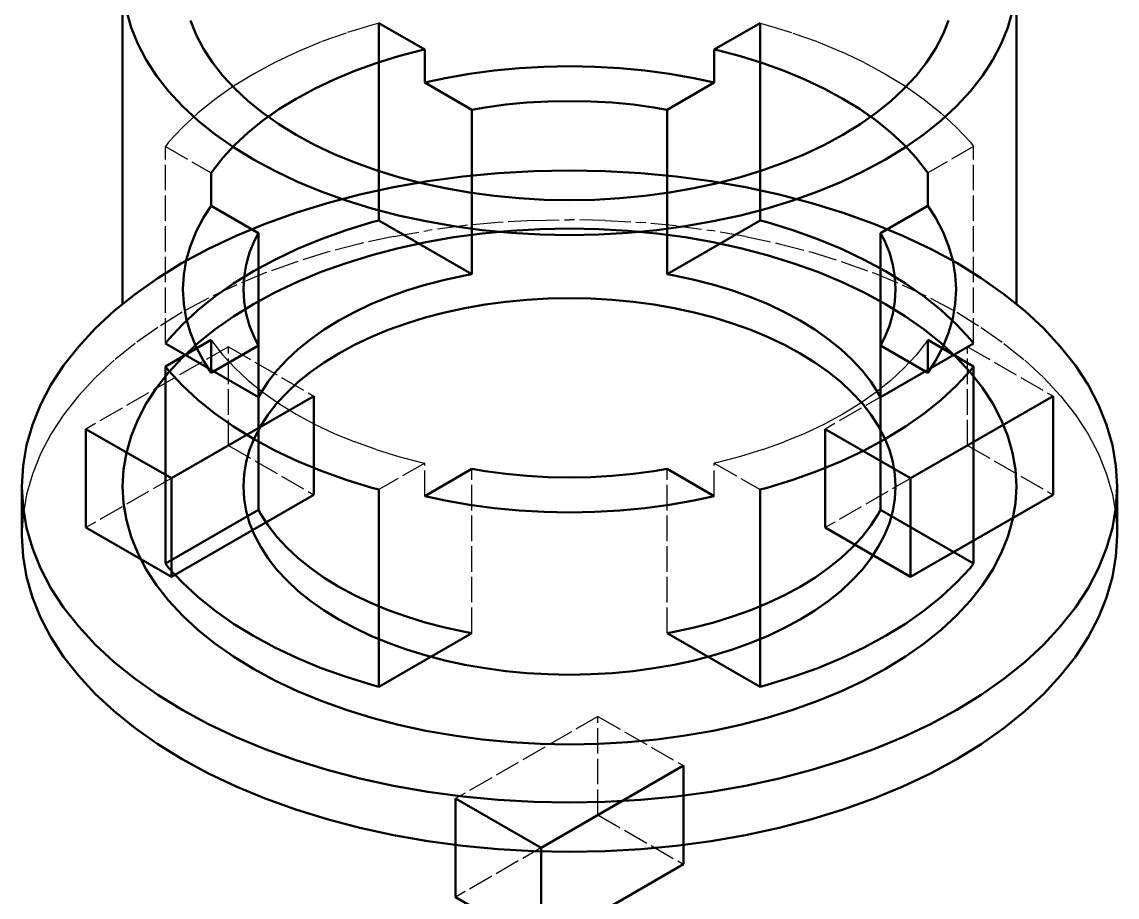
# Model space of a CAD drawing. Header units: millimetres. Extents: x 0 to 297, y 0 to 210.
# Drawn here: x 206.7 to 261.1, y 140.7 to 184.1 of the extents above; entities that cross this region are included whole.
import ezdxf

# ---------------------------------------------------------------- set-up
doc = ezdxf.new("R2010")
doc.units = ezdxf.units.MM
doc.linetypes.add('DASHED', pattern=[1.524, 1.27, -0.254])
doc.layers.add('OCULTA', color=8, linetype='DASHED', lineweight=25)
doc.layers.add('VISIBLE', color=7, linetype='CONTINUOUS', lineweight=50)

msp = doc.modelspace()

# ---------------------------------------------------------------- linework, layer by layer
at = {"layer": 'OCULTA'}
for p, q in [((224.081, 183.989), (222.8, 183.594)), ((224.435, 184.082), (224.081, 183.989)), ((243.365, 184.082), (243.719, 183.989)), ((243.719, 183.989), (245, 183.594)), ((222.8, 183.594), (221.566, 183.151)), ((245, 183.594), (246.234, 183.151)), ((221.566, 183.151), (220.385, 182.662)), ((246.234, 183.151), (247.415, 182.662)), ((220.385, 182.662), (219.263, 182.13)), ((248.537, 182.13), (247.415, 182.662)), ((219.263, 182.13), (218.202, 181.557)), ((248.537, 182.13), (249.598, 181.557)), ((218.202, 181.557), (217.209, 180.945)), ((249.598, 181.557), (250.591, 180.945)), ((217.209, 180.945), (216.288, 180.296)), ((250.591, 180.945), (251.512, 180.296)), ((216.288, 180.296), (215.441, 179.615)), ((251.512, 180.296), (252.359, 179.615)), ((215.441, 179.615), (214.674, 178.902)), ((252.359, 179.615), (253.126, 178.902)), ((214.674, 178.902), (213.989, 178.163)), ((253.126, 178.902), (253.811, 178.163)), ((213.989, 178.163), (213.829, 177.958)), ((213.829, 168.16), (213.829, 177.958)), ((213.829, 177.958), (216.103, 176.645)), ((253.971, 177.958), (251.697, 176.645)), ((253.811, 178.163), (253.971, 177.958)), ((253.971, 168.16), (253.971, 177.958)), ((230.35, 174.183), (228.594, 174.016)), ((232.121, 174.284), (230.35, 174.183)), ((232.121, 174.284), (233.9, 174.317)), ((235.679, 174.284), (233.9, 174.317)), ((235.679, 174.284), (237.45, 174.183)), ((239.206, 174.016), (237.45, 174.183)), ((225.157, 173.484), (226.86, 173.782)), ((228.594, 174.016), (226.86, 173.782)), ((239.206, 174.016), (240.94, 173.782)), ((242.643, 173.484), (240.94, 173.782)), ((223.491, 173.122), (221.87, 172.698)), ((225.157, 173.484), (223.491, 173.122)), ((242.643, 173.484), (244.309, 173.122)), ((244.309, 173.122), (245.93, 172.698)), ((221.87, 172.698), (220.3, 172.213)), ((245.93, 172.698), (247.5, 172.213)), ((220.3, 172.213), (218.788, 171.671)), ((247.5, 172.213), (249.012, 171.671)), ((218.788, 171.671), (217.342, 171.072)), ((249.012, 171.671), (250.458, 171.072)), ((217.342, 171.072), (215.966, 170.42)), ((250.458, 171.072), (251.834, 170.42)), ((215.966, 170.42), (214.667, 169.718)), ((251.834, 170.42), (253.133, 169.718)), ((214.667, 169.718), (213.45, 168.968)), ((253.133, 169.718), (254.35, 168.968)), ((213.45, 168.968), (212.321, 168.173)), ((254.35, 168.968), (255.479, 168.173)), ((212.321, 168.173), (211.284, 167.338)), ((216.103, 168.342), (216.162, 168.252)), ((216.162, 168.252), (216.68, 167.591)), ((251.638, 168.252), (251.12, 167.591)), ((251.697, 168.342), (251.638, 168.252)), ((255.479, 168.173), (256.516, 167.338)), ((216.954, 167.999), (209.883, 163.917)), ((216.68, 167.591), (217.272, 166.951)), ((216.954, 163.1), (216.954, 167.999)), ((216.954, 167.999), (221.197, 165.55)), ((253.674, 167.999), (246.603, 163.917)), ((251.12, 167.591), (250.528, 166.951)), ((253.674, 163.1), (253.674, 167.999)), ((253.674, 167.999), (257.917, 165.55)), ((211.284, 167.338), (210.344, 166.465)), ((256.516, 167.338), (257.456, 166.465)), ((210.344, 166.465), (209.505, 165.559)), ((217.272, 166.951), (217.936, 166.335)), ((250.528, 166.951), (249.864, 166.335)), ((257.456, 166.465), (258.295, 165.559)), ((217.936, 166.335), (218.668, 165.746)), ((249.864, 166.335), (249.132, 165.746)), ((209.505, 165.559), (208.77, 164.623)), ((218.668, 165.746), (219.465, 165.185)), ((249.132, 165.746), (248.335, 165.185)), ((258.295, 165.559), (259.03, 164.623)), ((219.465, 165.185), (220.324, 164.655)), ((248.335, 165.185), (247.476, 164.655)), ((208.77, 164.623), (208.144, 163.661)), ((220.324, 164.655), (221.241, 164.16)), ((247.476, 164.655), (246.559, 164.16)), ((259.03, 164.623), (259.657, 163.661)), ((221.241, 164.16), (222.212, 163.699)), ((246.559, 164.16), (245.588, 163.699)), ((208.144, 163.661), (207.627, 162.678)), ((222.212, 163.699), (223.233, 163.277)), ((224.3, 162.894), (223.233, 163.277)), ((243.5, 162.894), (244.567, 163.277)), ((245.588, 163.699), (244.567, 163.277)), ((259.657, 163.661), (260.173, 162.678)), ((207.627, 162.678), (207.223, 161.677)), ((216.954, 163.1), (209.883, 159.018)), ((216.954, 163.1), (221.197, 160.651)), ((224.3, 162.894), (225.408, 162.552)), ((243.5, 162.894), (242.392, 162.552)), ((253.674, 163.1), (246.603, 159.018)), ((253.674, 163.1), (257.917, 160.651)), ((260.173, 162.678), (260.577, 161.677)), ((226.709, 162.218), (224.435, 160.906)), ((225.408, 162.552), (226.552, 162.252)), ((226.552, 162.252), (226.709, 162.218)), ((226.709, 160.585), (226.709, 162.218)), ((241.248, 162.252), (241.091, 162.218)), ((241.091, 160.585), (241.091, 162.218)), ((241.091, 162.218), (243.365, 160.906)), ((242.392, 162.552), (241.248, 162.252)), ((207.223, 161.677), (206.933, 160.663)), ((229.056, 153.775), (229.056, 161.94)), ((238.744, 153.775), (238.744, 161.94)), ((260.577, 161.677), (260.867, 160.663)), ((206.933, 160.663), (206.758, 159.64)), ((260.867, 160.663), (261.042, 159.64)), ((206.758, 159.64), (206.7, 158.613)), ((261.042, 159.64), (261.1, 158.613)), ((235.314, 149.64), (228.243, 145.557)), ((235.314, 144.741), (235.314, 149.64)), ((235.314, 149.64), (239.557, 147.19)), ((235.314, 144.741), (228.243, 140.658)), ((235.314, 144.741), (239.557, 142.291))]:
    msp.add_line(p, q, dxfattribs=at)
at = {"layer": 'VISIBLE'}
for p, q in [((211.7, 170.123), (211.7, 186.374)), ((256.1, 186.374), (256.1, 170.123)), ((211.89, 184.701), (212.127, 183.874)), ((255.91, 184.701), (255.673, 183.874)), ((212.127, 183.874), (212.456, 183.057)), ((215.069, 184.212), (215.354, 183.505)), ((224.435, 174.284), (224.435, 184.082)), ((224.435, 184.082), (226.709, 182.769)), ((243.365, 184.082), (241.091, 182.769)), ((243.365, 174.284), (243.365, 184.082)), ((252.731, 184.212), (252.446, 183.505)), ((255.673, 183.874), (255.344, 183.057)), ((215.354, 183.505), (215.719, 182.811)), ((252.446, 183.505), (252.081, 182.811)), ((212.456, 183.057), (212.878, 182.254)), ((215.719, 182.811), (216.162, 182.132)), ((252.081, 182.811), (251.638, 182.132)), ((255.344, 183.057), (254.922, 182.254)), ((212.878, 182.254), (213.39, 181.469)), ((225.408, 182.436), (224.3, 182.094)), ((226.552, 182.735), (225.408, 182.436)), ((226.709, 182.769), (226.552, 182.735)), ((226.709, 181.136), (226.709, 182.769)), ((241.091, 181.136), (241.091, 182.769)), ((241.091, 182.769), (241.248, 182.735)), ((241.248, 182.735), (242.392, 182.436)), ((242.392, 182.436), (243.5, 182.094)), ((254.922, 182.254), (254.41, 181.469)), ((216.162, 182.132), (216.68, 181.471)), ((223.233, 181.711), (222.212, 181.288)), ((223.233, 181.711), (222.212, 181.288)), ((223.233, 181.711), (224.3, 182.094)), ((224.3, 182.094), (223.233, 181.711)), ((223.233, 181.711), (223.233, 181.711)), ((224.435, 182.136), (224.3, 182.094)), ((224.3, 182.094), (224.3, 182.094)), ((224.435, 176.733), (224.435, 182.136)), ((224.435, 182.136), (224.435, 182.136)), ((224.435, 182.136), (224.435, 182.136)), ((224.435, 182.136), (224.435, 182.136)), ((224.435, 182.136), (224.435, 182.136)), ((224.435, 182.136), (224.435, 182.136)), ((224.435, 182.136), (224.435, 182.136)), ((224.435, 182.136), (224.435, 182.136)), ((224.435, 182.136), (224.435, 182.136)), ((224.435, 182.136), (224.435, 182.136)), ((224.435, 182.136), (224.435, 182.136)), ((224.435, 182.136), (224.435, 182.136)), ((224.435, 182.136), (224.435, 182.136)), ((224.435, 182.136), (224.435, 182.136)), ((224.435, 182.136), (224.435, 182.136)), ((224.435, 182.136), (224.435, 182.136)), ((224.435, 182.136), (224.435, 182.136)), ((224.435, 182.136), (224.435, 182.136)), ((224.435, 182.136), (224.435, 182.136)), ((224.435, 182.136), (224.435, 182.136)), ((230.154, 181.733), (228.931, 181.568)), ((230.154, 181.733), (231.394, 181.851)), ((232.644, 181.922), (231.394, 181.851)), ((232.644, 181.922), (233.9, 181.946)), ((235.156, 181.922), (233.9, 181.946)), ((235.156, 181.922), (236.406, 181.851)), ((237.646, 181.733), (236.406, 181.851)), ((237.646, 181.733), (238.869, 181.568)), ((243.5, 182.094), (243.365, 182.136)), ((243.365, 182.136), (243.365, 182.136)), ((243.365, 182.136), (243.365, 182.136)), ((243.365, 182.136), (243.365, 182.136)), ((243.365, 182.136), (243.365, 182.136)), ((243.365, 182.136), (243.365, 182.136)), ((243.365, 182.136), (243.365, 182.136)), ((243.365, 182.136), (243.365, 182.136)), ((243.365, 182.136), (243.365, 182.136)), ((243.365, 182.136), (243.365, 182.136)), ((243.365, 182.136), (243.365, 182.136)), ((243.365, 182.136), (243.365, 182.136)), ((243.365, 182.136), (243.365, 182.136)), ((243.365, 182.136), (243.365, 182.136)), ((243.365, 182.136), (243.365, 182.136)), ((243.365, 182.136), (243.365, 182.136)), ((243.365, 182.136), (243.365, 182.136)), ((243.365, 182.136), (243.365, 182.136)), ((243.365, 182.136), (243.365, 182.136)), ((243.365, 182.136), (243.365, 182.136)), ((243.365, 182.136), (243.365, 176.733)), ((244.567, 181.711), (243.5, 182.094)), ((243.5, 182.094), (243.5, 182.094)), ((244.567, 181.711), (243.5, 182.094)), ((244.567, 181.711), (245.588, 181.288)), ((245.588, 181.288), (244.567, 181.711)), ((244.567, 181.711), (244.567, 181.711)), ((251.638, 182.132), (251.12, 181.471)), ((213.39, 181.469), (213.989, 180.705)), ((216.68, 181.471), (217.272, 180.832)), ((222.212, 181.288), (221.241, 180.828)), ((222.212, 181.288), (221.241, 180.828)), ((222.212, 181.288), (222.212, 181.288)), ((227.728, 181.358), (226.709, 181.136)), ((227.728, 181.358), (228.931, 181.568)), ((240.072, 181.358), (238.869, 181.568)), ((240.072, 181.358), (241.091, 181.136)), ((245.588, 181.288), (246.559, 180.828)), ((246.559, 180.828), (245.588, 181.288)), ((245.588, 181.288), (245.588, 181.288)), ((251.12, 181.471), (250.528, 180.832)), ((254.41, 181.469), (253.811, 180.705)), ((213.989, 180.705), (214.674, 179.966)), ((217.272, 180.832), (217.936, 180.216)), ((221.241, 180.828), (220.324, 180.332)), ((221.241, 180.828), (220.324, 180.332)), ((221.241, 180.828), (221.241, 180.828)), ((226.709, 181.136), (229.056, 179.781)), ((241.091, 181.136), (238.744, 179.781)), ((246.559, 180.828), (247.476, 180.332)), ((247.476, 180.332), (246.559, 180.828)), ((246.559, 180.828), (246.559, 180.828)), ((250.528, 180.832), (249.864, 180.216)), ((253.811, 180.705), (253.126, 179.966)), ((217.936, 180.216), (218.668, 179.626)), ((220.324, 180.332), (219.465, 179.803)), ((220.324, 180.332), (219.465, 179.803)), ((220.324, 180.332), (220.324, 180.332)), ((231.785, 180.134), (230.74, 180.034)), ((232.84, 180.194), (231.785, 180.134)), ((232.84, 180.194), (233.9, 180.214)), ((234.96, 180.194), (233.9, 180.214)), ((234.96, 180.194), (236.015, 180.134)), ((236.015, 180.134), (237.06, 180.034)), ((247.476, 180.332), (248.335, 179.803)), ((248.335, 179.803), (247.476, 180.332)), ((247.476, 180.332), (247.476, 180.332)), ((249.864, 180.216), (249.132, 179.626)), ((214.674, 179.966), (215.441, 179.253)), ((219.465, 179.803), (218.668, 179.242)), ((218.668, 179.626), (219.465, 179.065)), ((219.465, 179.803), (218.941, 179.434)), ((219.465, 179.803), (219.465, 179.803)), ((229.707, 179.895), (229.056, 179.781)), ((229.056, 171.616), (229.056, 179.781)), ((229.707, 179.895), (230.74, 180.034)), ((238.093, 179.895), (237.06, 180.034)), ((238.093, 179.895), (238.744, 179.781)), ((238.744, 171.616), (238.744, 179.781)), ((248.335, 179.803), (249.132, 179.242)), ((248.859, 179.434), (248.335, 179.803)), ((248.335, 179.803), (248.335, 179.803)), ((249.132, 179.626), (248.335, 179.065)), ((253.126, 179.966), (252.359, 179.253)), ((215.441, 179.253), (216.288, 178.572)), ((218.668, 179.242), (217.936, 178.652)), ((218.941, 179.434), (218.941, 179.434)), ((218.941, 179.434), (218.941, 179.434)), ((218.941, 179.434), (218.941, 179.434)), ((218.941, 179.434), (218.941, 179.434)), ((218.941, 179.434), (218.941, 179.434)), ((218.941, 179.434), (218.941, 179.434)), ((218.941, 179.434), (218.941, 179.434)), ((218.941, 179.434), (218.941, 179.434)), ((218.941, 179.434), (218.941, 179.434)), ((218.941, 179.434), (218.941, 179.434)), ((218.941, 179.434), (218.941, 179.434)), ((218.941, 179.434), (218.941, 179.434)), ((218.941, 179.434), (218.941, 179.434)), ((218.941, 179.434), (218.941, 179.434)), ((218.941, 179.434), (218.941, 179.434)), ((218.941, 179.434), (218.941, 179.434)), ((218.941, 179.434), (218.941, 179.434)), ((218.941, 179.434), (218.941, 179.434)), ((218.941, 179.434), (218.941, 179.434)), ((218.941, 179.434), (218.941, 179.434)), ((218.941, 179.434), (219.465, 179.065)), ((219.465, 179.065), (220.324, 178.536)), ((219.465, 179.065), (219.465, 179.065)), ((219.465, 179.065), (220.324, 178.536)), ((248.335, 179.065), (247.476, 178.536)), ((247.476, 178.536), (248.335, 179.065)), ((248.335, 179.065), (248.859, 179.434)), ((248.335, 179.065), (248.335, 179.065)), ((248.859, 179.434), (248.859, 179.434)), ((248.859, 179.434), (248.859, 179.434)), ((248.859, 179.434), (248.859, 179.434)), ((248.859, 179.434), (248.859, 179.434)), ((248.859, 179.434), (248.859, 179.434)), ((248.859, 179.434), (248.859, 179.434)), ((248.859, 179.434), (248.859, 179.434)), ((248.859, 179.434), (248.859, 179.434)), ((248.859, 179.434), (248.859, 179.434)), ((248.859, 179.434), (248.859, 179.434)), ((248.859, 179.434), (248.859, 179.434)), ((248.859, 179.434), (248.859, 179.434)), ((248.859, 179.434), (248.859, 179.434)), ((248.859, 179.434), (248.859, 179.434)), ((248.859, 179.434), (248.859, 179.434)), ((248.859, 179.434), (248.859, 179.434)), ((248.859, 179.434), (248.859, 179.434)), ((248.859, 179.434), (248.859, 179.434)), ((248.859, 179.434), (248.859, 179.434)), ((248.859, 179.434), (248.859, 179.434)), ((249.132, 179.242), (249.864, 178.652)), ((252.359, 179.253), (251.512, 178.572)), ((216.288, 178.572), (217.209, 177.923)), ((217.936, 178.652), (217.272, 178.036)), ((220.324, 178.536), (221.241, 178.04)), ((220.324, 178.536), (220.324, 178.536)), ((220.324, 178.536), (221.241, 178.04)), ((247.476, 178.536), (246.559, 178.04)), ((246.559, 178.04), (247.476, 178.536)), ((247.476, 178.536), (247.476, 178.536)), ((249.864, 178.652), (250.528, 178.036)), ((251.512, 178.572), (250.591, 177.923)), ((217.272, 178.036), (216.68, 177.397)), ((217.209, 177.923), (218.202, 177.311)), ((221.241, 178.04), (222.212, 177.58)), ((221.241, 178.04), (221.241, 178.04)), ((221.241, 178.04), (222.212, 177.58)), ((246.559, 178.04), (245.588, 177.58)), ((245.588, 177.58), (246.559, 178.04)), ((246.559, 178.04), (246.559, 178.04)), ((250.591, 177.923), (249.598, 177.311)), ((250.528, 178.036), (251.12, 177.397)), ((216.68, 177.397), (216.162, 176.736)), ((222.212, 177.58), (223.233, 177.157)), ((222.212, 177.58), (222.212, 177.58)), ((222.212, 177.58), (223.233, 177.157)), ((245.588, 177.58), (244.567, 177.157)), ((244.567, 177.157), (245.588, 177.58)), ((245.588, 177.58), (245.588, 177.58)), ((251.12, 177.397), (251.638, 176.736)), ((218.202, 177.311), (219.263, 176.738)), ((224.3, 176.774), (223.233, 177.157)), ((223.233, 177.157), (223.233, 177.157)), ((223.233, 177.157), (224.3, 176.774)), ((243.5, 176.774), (244.567, 177.157)), ((243.5, 176.774), (244.567, 177.157)), ((244.567, 177.157), (244.567, 177.157)), ((249.598, 177.311), (248.537, 176.738)), ((216.162, 176.736), (216.103, 176.645)), ((216.103, 175.012), (216.103, 176.645)), ((220.385, 176.206), (219.263, 176.738)), ((224.3, 176.774), (225.408, 176.432)), ((224.3, 176.774), (224.3, 176.774)), ((224.3, 176.774), (224.435, 176.732)), ((224.435, 176.732), (224.435, 176.732)), ((224.435, 176.732), (224.435, 176.732)), ((224.435, 176.732), (224.435, 176.733)), ((224.435, 176.733), (224.435, 176.733)), ((224.435, 176.733), (224.435, 176.733)), ((224.435, 176.732), (224.435, 176.732)), ((224.435, 176.732), (224.435, 176.732)), ((224.435, 176.732), (224.435, 176.732)), ((224.435, 176.732), (224.435, 176.732)), ((224.435, 176.732), (224.435, 176.732)), ((224.435, 176.732), (224.435, 176.732)), ((224.435, 176.732), (224.435, 176.732)), ((224.435, 176.732), (224.435, 176.732)), ((224.435, 176.732), (224.435, 176.732)), ((224.435, 176.732), (224.435, 176.732)), ((224.435, 176.732), (224.435, 176.732)), ((224.435, 176.732), (224.435, 176.732)), ((224.435, 176.732), (224.435, 176.732)), ((224.435, 176.732), (224.435, 176.732)), ((225.408, 176.432), (226.552, 176.133)), ((228.594, 176.465), (226.86, 176.232)), ((230.35, 176.632), (228.594, 176.465)), ((232.121, 176.733), (230.35, 176.632)), ((232.121, 176.733), (233.9, 176.767)), ((235.679, 176.733), (233.9, 176.767)), ((235.679, 176.733), (237.45, 176.632)), ((239.206, 176.465), (237.45, 176.632)), ((239.206, 176.465), (240.94, 176.232)), ((242.392, 176.432), (241.248, 176.133)), ((243.5, 176.774), (242.392, 176.432)), ((243.365, 176.732), (243.5, 176.774)), ((243.365, 176.733), (243.365, 176.733)), ((243.365, 176.733), (243.365, 176.733)), ((243.365, 176.733), (243.365, 176.732)), ((243.365, 176.732), (243.365, 176.732)), ((243.365, 176.732), (243.365, 176.732)), ((243.365, 176.732), (243.365, 176.732)), ((243.365, 176.732), (243.365, 176.732)), ((243.365, 176.732), (243.365, 176.732)), ((243.365, 176.732), (243.365, 176.732)), ((243.365, 176.732), (243.365, 176.732)), ((243.365, 176.732), (243.365, 176.732)), ((243.365, 176.732), (243.365, 176.732)), ((243.365, 176.732), (243.365, 176.732)), ((243.365, 176.732), (243.365, 176.732)), ((243.365, 176.732), (243.365, 176.732)), ((243.365, 176.732), (243.365, 176.732)), ((243.365, 176.732), (243.365, 176.732)), ((243.365, 176.732), (243.365, 176.732)), ((243.365, 176.732), (243.365, 176.732)), ((243.5, 176.774), (243.5, 176.774)), ((248.537, 176.738), (247.415, 176.206)), ((251.638, 176.736), (251.697, 176.645)), ((251.697, 175.012), (251.697, 176.645)), ((220.385, 176.206), (221.566, 175.717)), ((221.566, 175.717), (222.8, 175.274)), ((225.157, 175.933), (223.491, 175.571)), ((225.157, 175.933), (226.86, 176.232)), ((226.552, 176.133), (227.728, 175.877)), ((228.931, 175.667), (227.728, 175.877)), ((238.869, 175.667), (240.072, 175.877)), ((241.248, 176.133), (240.072, 175.877)), ((242.643, 175.933), (240.94, 176.232)), ((242.643, 175.933), (244.309, 175.571)), ((246.234, 175.717), (245, 175.274)), ((247.415, 176.206), (246.234, 175.717)), ((223.491, 175.571), (221.87, 175.147)), ((222.8, 175.274), (224.081, 174.879)), ((228.931, 175.667), (230.154, 175.502)), ((231.394, 175.384), (230.154, 175.502)), ((231.394, 175.384), (232.644, 175.313)), ((233.9, 175.289), (232.644, 175.313)), ((233.9, 175.289), (235.156, 175.313)), ((236.406, 175.384), (235.156, 175.313)), ((236.406, 175.384), (237.646, 175.502)), ((238.869, 175.667), (237.646, 175.502)), ((245, 175.274), (243.719, 174.879)), ((244.309, 175.571), (245.93, 175.147)), ((216.103, 175.012), (215.719, 174.424)), ((216.103, 175.012), (218.449, 173.657)), ((220.3, 174.663), (218.788, 174.12)), ((221.87, 175.147), (220.3, 174.663)), ((224.081, 174.879), (225.404, 174.533)), ((243.719, 174.879), (242.396, 174.533)), ((245.93, 175.147), (247.5, 174.663)), ((247.5, 174.663), (249.012, 174.12)), ((251.697, 175.012), (249.351, 173.657)), ((251.697, 175.012), (252.081, 174.424)), ((215.719, 174.424), (215.354, 173.73)), ((218.788, 174.12), (217.342, 173.522)), ((224.081, 174.191), (222.8, 173.796)), ((224.435, 174.284), (224.081, 174.191)), ((224.435, 174.284), (229.056, 171.616)), ((226.764, 174.237), (225.404, 174.533)), ((226.764, 174.237), (228.154, 173.994)), ((243.365, 174.284), (238.744, 171.616)), ((241.036, 174.237), (239.646, 173.994)), ((241.036, 174.237), (242.396, 174.533)), ((243.365, 174.284), (243.719, 174.191)), ((243.719, 174.191), (245, 173.796)), ((249.012, 174.12), (250.458, 173.522)), ((252.081, 174.424), (252.446, 173.73)), ((215.354, 173.73), (215.069, 173.023)), ((218.449, 173.657), (218.252, 173.282)), ((218.449, 165.492), (218.449, 173.657)), ((222.8, 173.796), (221.566, 173.353)), ((229.569, 173.803), (228.154, 173.994)), ((229.569, 173.634), (228.154, 173.443)), ((231.002, 173.667), (229.569, 173.803)), ((231.002, 173.77), (229.569, 173.634)), ((232.448, 173.853), (231.002, 173.77)), ((231.002, 173.667), (232.448, 173.585)), ((233.9, 173.88), (232.448, 173.853)), ((232.448, 173.585), (233.9, 173.557)), ((233.9, 173.88), (235.352, 173.853)), ((235.352, 173.585), (233.9, 173.557)), ((235.352, 173.853), (236.798, 173.77)), ((236.798, 173.667), (235.352, 173.585)), ((238.231, 173.803), (236.798, 173.667)), ((238.231, 173.634), (236.798, 173.77)), ((239.646, 173.994), (238.231, 173.803)), ((239.646, 173.443), (238.231, 173.634)), ((245, 173.796), (246.234, 173.353)), ((249.351, 165.492), (249.351, 173.657)), ((249.351, 173.657), (249.548, 173.282)), ((252.446, 173.73), (252.731, 173.023)), ((215.069, 173.023), (214.864, 172.308)), ((217.342, 173.522), (215.966, 172.87)), ((218.252, 173.282), (218.011, 172.686)), ((221.566, 173.353), (220.385, 172.864)), ((225.404, 172.904), (226.764, 173.2)), ((228.154, 173.443), (226.764, 173.2)), ((239.646, 173.443), (241.036, 173.2)), ((242.396, 172.904), (241.036, 173.2)), ((246.234, 173.353), (247.415, 172.864)), ((249.548, 173.282), (249.789, 172.686)), ((250.458, 173.522), (251.834, 172.87)), ((252.731, 173.023), (252.936, 172.308)), ((215.966, 172.87), (214.667, 172.167)), ((218.011, 172.686), (217.839, 172.082)), ((220.385, 172.864), (219.263, 172.332)), ((224.081, 172.558), (222.8, 172.163)), ((225.404, 172.904), (224.081, 172.558)), ((242.396, 172.904), (243.719, 172.558)), ((243.719, 172.558), (245, 172.163)), ((248.537, 172.332), (247.415, 172.864)), ((249.789, 172.686), (249.961, 172.082)), ((251.834, 172.87), (253.133, 172.167)), ((214.667, 172.167), (213.45, 171.417)), ((214.864, 172.308), (214.741, 171.586)), ((217.839, 172.082), (217.735, 171.473)), ((219.263, 172.332), (218.202, 171.759)), ((222.8, 172.163), (221.566, 171.72)), ((245, 172.163), (246.234, 171.72)), ((248.537, 172.332), (249.598, 171.759)), ((249.961, 172.082), (250.065, 171.473)), ((252.936, 172.308), (253.059, 171.586)), ((253.133, 172.167), (254.35, 171.417)), ((213.45, 171.417), (212.321, 170.623)), ((214.741, 171.586), (214.7, 170.861)), ((218.202, 171.759), (217.209, 171.147)), ((217.735, 171.473), (217.7, 170.861)), ((221.566, 171.72), (220.385, 171.231)), ((228.693, 171.553), (227.701, 171.337)), ((228.693, 171.553), (229.056, 171.616)), ((239.107, 171.553), (238.744, 171.616)), ((239.107, 171.553), (240.099, 171.337)), ((246.234, 171.72), (247.415, 171.231)), ((249.598, 171.759), (250.591, 171.147)), ((250.065, 171.473), (250.1, 170.861)), ((253.059, 171.586), (253.1, 170.861)), ((254.35, 171.417), (255.479, 170.623)), ((214.7, 170.861), (214.741, 170.136)), ((217.209, 171.147), (216.288, 170.498)), ((217.7, 170.861), (217.735, 170.249)), ((220.385, 171.231), (219.263, 170.699)), ((226.735, 171.084), (225.8, 170.796)), ((226.735, 171.084), (227.701, 171.337)), ((241.065, 171.084), (240.099, 171.337)), ((241.065, 171.084), (242, 170.796)), ((248.537, 170.699), (247.415, 171.231)), ((250.1, 170.861), (250.065, 170.249)), ((250.591, 171.147), (251.512, 170.498)), ((253.1, 170.861), (253.059, 170.136)), ((212.321, 170.623), (211.284, 169.787)), ((216.288, 170.498), (215.441, 169.817)), ((219.263, 170.699), (218.202, 170.126)), ((224.9, 170.473), (224.038, 170.116)), ((225.8, 170.796), (224.9, 170.473)), ((231.785, 170.336), (230.74, 170.236)), ((232.84, 170.396), (231.785, 170.336)), ((232.84, 170.396), (233.9, 170.416)), ((234.96, 170.396), (233.9, 170.416)), ((234.96, 170.396), (236.015, 170.336)), ((236.015, 170.336), (237.06, 170.236)), ((242, 170.796), (242.9, 170.473)), ((242.9, 170.473), (243.762, 170.116)), ((248.537, 170.699), (249.598, 170.126)), ((251.512, 170.498), (252.359, 169.817)), ((255.479, 170.623), (256.516, 169.787)), ((211.284, 169.787), (210.344, 168.915)), ((210.344, 168.915), (211.284, 169.787)), ((211.284, 169.787), (211.7, 170.123)), ((211.284, 169.787), (211.284, 169.787)), ((211.7, 170.123), (211.7, 170.123)), ((211.7, 170.123), (211.7, 170.123)), ((211.7, 170.123), (211.7, 170.123)), ((211.7, 170.123), (211.7, 170.123)), ((211.7, 170.123), (211.7, 170.123)), ((211.7, 170.123), (211.7, 170.123)), ((211.7, 170.123), (211.7, 170.123)), ((211.7, 170.123), (211.7, 170.123)), ((211.7, 170.123), (211.7, 170.123)), ((215.441, 169.817), (214.674, 169.104)), ((214.741, 170.136), (214.864, 169.414)), ((218.202, 170.126), (217.209, 169.514)), ((217.735, 170.249), (217.839, 169.64)), ((224.038, 170.116), (223.219, 169.728)), ((228.693, 169.92), (227.701, 169.704)), ((229.707, 170.097), (228.693, 169.92)), ((229.707, 170.097), (230.74, 170.236)), ((238.093, 170.097), (237.06, 170.236)), ((239.107, 169.92), (238.093, 170.097)), ((239.107, 169.92), (240.099, 169.704)), ((243.762, 170.116), (244.581, 169.728)), ((249.598, 170.126), (250.591, 169.514)), ((250.065, 170.249), (249.961, 169.64)), ((252.359, 169.817), (253.126, 169.104)), ((253.059, 170.136), (252.936, 169.414)), ((256.1, 170.123), (256.1, 170.123)), ((256.1, 170.123), (256.1, 170.123)), ((256.1, 170.123), (256.1, 170.123)), ((256.1, 170.123), (256.1, 170.123)), ((256.1, 170.123), (256.1, 170.123)), ((256.1, 170.123), (256.1, 170.123)), ((256.1, 170.123), (256.1, 170.123)), ((256.1, 170.123), (256.1, 170.123)), ((256.1, 170.123), (256.1, 170.123)), ((256.1, 170.123), (256.516, 169.787)), ((256.516, 169.787), (257.456, 168.915)), ((256.516, 169.787), (256.516, 169.787)), ((256.516, 169.787), (257.456, 168.915)), ((214.864, 169.414), (215.069, 168.698)), ((217.209, 169.514), (216.288, 168.865)), ((217.839, 169.64), (218.011, 169.036)), ((222.445, 169.309), (221.72, 168.863)), ((223.219, 169.728), (222.445, 169.309)), ((226.735, 169.451), (225.8, 169.163)), ((226.735, 169.451), (227.701, 169.704)), ((241.065, 169.451), (240.099, 169.704)), ((241.065, 169.451), (242, 169.163)), ((244.581, 169.728), (245.355, 169.309)), ((245.355, 169.309), (246.08, 168.863)), ((249.961, 169.64), (249.789, 169.036)), ((250.591, 169.514), (251.512, 168.865)), ((252.936, 169.414), (252.731, 168.698)), ((210.344, 168.915), (209.505, 168.009)), ((209.505, 168.009), (210.344, 168.915)), ((210.344, 168.915), (210.344, 168.915)), ((214.674, 169.104), (213.989, 168.365)), ((215.069, 168.698), (215.354, 167.992)), ((216.288, 168.865), (215.441, 168.184)), ((218.011, 169.036), (218.252, 168.44)), ((221.72, 168.863), (221.048, 168.39)), ((224.9, 168.84), (224.038, 168.483)), ((225.8, 169.163), (224.9, 168.84)), ((242, 169.163), (242.9, 168.84)), ((242.9, 168.84), (243.762, 168.483)), ((246.08, 168.863), (246.752, 168.39)), ((249.789, 169.036), (249.548, 168.44)), ((251.512, 168.865), (252.359, 168.184)), ((252.731, 168.698), (252.446, 167.992)), ((253.126, 169.104), (253.811, 168.365)), ((257.456, 168.915), (258.295, 168.009)), ((257.456, 168.915), (257.456, 168.915)), ((257.456, 168.915), (258.295, 168.009)), ((213.989, 168.365), (213.829, 168.16)), ((216.103, 168.342), (213.829, 167.029)), ((213.829, 168.16), (218.449, 165.492)), ((215.441, 168.184), (214.674, 167.471)), ((216.103, 166.709), (216.103, 168.342)), ((218.252, 168.44), (218.449, 168.064)), ((221.048, 168.39), (220.43, 167.892)), ((224.038, 168.483), (223.219, 168.095)), ((243.762, 168.483), (244.581, 168.095)), ((246.752, 168.39), (247.37, 167.892)), ((249.548, 168.44), (249.351, 168.064)), ((253.971, 168.16), (249.351, 165.492)), ((251.697, 166.709), (251.697, 168.342)), ((251.697, 168.342), (253.971, 167.029)), ((252.359, 168.184), (253.126, 167.471)), ((253.811, 168.365), (253.971, 168.16)), ((209.505, 168.009), (208.77, 167.072)), ((208.77, 167.072), (209.505, 168.009)), ((209.505, 168.009), (209.505, 168.009)), ((215.354, 167.992), (215.719, 167.298)), ((218.449, 168.064), (216.103, 166.709)), ((218.449, 159.899), (218.449, 168.064)), ((220.43, 167.892), (219.87, 167.372)), ((222.445, 167.676), (221.72, 167.23)), ((223.219, 168.095), (222.445, 167.676)), ((244.581, 168.095), (245.355, 167.676)), ((245.355, 167.676), (246.08, 167.23)), ((247.37, 167.892), (247.93, 167.372)), ((249.351, 159.899), (249.351, 168.064)), ((249.351, 168.064), (251.697, 166.709)), ((252.446, 167.992), (252.081, 167.298)), ((258.295, 168.009), (259.03, 167.072)), ((258.295, 168.009), (258.295, 168.009)), ((258.295, 168.009), (259.03, 167.072)), ((208.77, 167.072), (208.144, 166.111)), ((208.144, 166.111), (208.77, 167.072)), ((208.77, 167.072), (208.77, 167.072)), ((213.829, 157.232), (213.829, 167.029)), ((213.829, 167.029), (213.989, 166.825)), ((214.674, 167.471), (213.989, 166.732)), ((215.719, 167.298), (216.103, 166.709)), ((219.87, 167.372), (219.371, 166.833)), ((221.72, 167.23), (221.048, 166.757)), ((246.08, 167.23), (246.752, 166.757)), ((247.93, 167.372), (248.429, 166.833)), ((252.081, 167.298), (251.697, 166.709)), ((253.126, 167.471), (253.811, 166.732)), ((253.971, 167.029), (253.811, 166.825)), ((253.971, 157.232), (253.971, 167.029)), ((259.03, 167.072), (259.657, 166.111)), ((259.03, 167.072), (259.03, 167.072)), ((259.03, 167.072), (259.657, 166.111)), ((213.989, 166.732), (213.39, 165.968)), ((213.989, 166.825), (214.674, 166.085)), ((219.371, 166.833), (218.933, 166.275)), ((221.048, 166.757), (220.43, 166.259)), ((246.752, 166.757), (247.37, 166.259)), ((248.429, 166.833), (248.867, 166.275)), ((253.811, 166.825), (253.126, 166.085)), ((253.811, 166.732), (254.41, 165.968)), ((208.144, 166.111), (207.627, 165.127)), ((207.627, 165.127), (208.144, 166.111)), ((208.144, 166.111), (208.144, 166.111)), ((213.39, 165.968), (212.878, 165.183)), ((214.674, 166.085), (215.441, 165.373)), ((218.933, 166.275), (218.56, 165.702)), ((220.43, 166.259), (219.87, 165.739)), ((247.37, 166.259), (247.93, 165.739)), ((248.867, 166.275), (249.24, 165.702)), ((253.126, 166.085), (252.359, 165.373)), ((254.41, 165.968), (254.922, 165.183)), ((259.657, 166.111), (260.173, 165.127)), ((259.657, 166.111), (259.657, 166.111)), ((259.657, 166.111), (260.173, 165.127)), ((221.197, 165.55), (214.126, 161.467)), ((218.56, 165.702), (218.449, 165.492)), ((219.87, 165.739), (219.371, 165.2)), ((221.197, 160.651), (221.197, 165.55)), ((247.93, 165.739), (248.429, 165.2)), ((249.24, 165.702), (249.351, 165.492)), ((257.917, 165.55), (250.846, 161.467)), ((257.917, 160.651), (257.917, 165.55)), ((207.627, 165.127), (207.223, 164.127)), ((207.223, 164.127), (207.627, 165.127)), ((207.627, 165.127), (207.627, 165.127)), ((212.878, 165.183), (212.456, 164.38)), ((215.441, 165.373), (216.288, 164.691)), ((219.371, 165.2), (218.933, 164.642)), ((248.429, 165.2), (248.867, 164.642)), ((252.359, 165.373), (251.512, 164.691)), ((254.922, 165.183), (255.344, 164.38)), ((260.173, 165.127), (260.577, 164.127)), ((260.173, 165.127), (260.173, 165.127)), ((260.173, 165.127), (260.577, 164.127)), ((212.456, 164.38), (212.127, 163.563)), ((216.288, 164.691), (217.209, 164.043)), ((218.933, 164.642), (218.56, 164.069)), ((248.867, 164.642), (249.24, 164.069)), ((251.512, 164.691), (250.591, 164.043)), ((255.344, 164.38), (255.673, 163.563)), ((207.223, 164.127), (206.933, 163.113)), ((206.933, 163.113), (207.223, 164.127)), ((207.223, 164.127), (207.223, 164.127)), ((209.883, 159.018), (209.883, 163.917)), ((209.883, 163.917), (214.126, 161.467)), ((217.209, 164.043), (218.202, 163.431)), ((218.56, 164.069), (218.252, 163.484)), ((246.603, 159.018), (246.603, 163.917)), ((246.603, 163.917), (250.846, 161.467)), ((249.24, 164.069), (249.548, 163.484)), ((250.591, 164.043), (249.598, 163.431)), ((260.577, 164.127), (260.867, 163.113)), ((260.577, 164.127), (260.577, 164.127)), ((260.577, 164.127), (260.867, 163.113)), ((212.127, 163.563), (211.89, 162.736)), ((218.252, 163.484), (218.011, 162.888)), ((218.202, 163.431), (219.263, 162.857)), ((249.598, 163.431), (248.537, 162.857)), ((249.548, 163.484), (249.789, 162.888)), ((255.673, 163.563), (255.91, 162.736)), ((206.933, 163.113), (206.758, 162.09)), ((206.758, 162.09), (206.933, 163.113)), ((206.933, 163.113), (206.933, 163.113)), ((211.89, 162.736), (211.748, 161.901)), ((218.011, 162.888), (217.839, 162.284)), ((220.385, 162.325), (219.263, 162.857)), ((248.537, 162.857), (247.415, 162.325)), ((249.789, 162.888), (249.961, 162.284)), ((255.91, 162.736), (256.052, 161.901)), ((260.867, 163.113), (261.042, 162.09)), ((260.867, 163.113), (260.867, 163.113)), ((260.867, 163.113), (261.042, 162.09)), ((217.839, 162.284), (217.735, 161.675)), ((220.385, 162.325), (221.566, 161.837)), ((247.415, 162.325), (246.234, 161.837)), ((249.961, 162.284), (250.065, 161.675)), ((206.758, 162.09), (206.7, 161.063)), ((206.7, 161.063), (206.758, 162.09)), ((206.758, 162.09), (206.758, 162.09)), ((211.748, 161.901), (211.7, 161.063)), ((217.735, 161.675), (217.7, 161.063)), ((221.566, 161.837), (222.8, 161.394)), ((229.056, 161.94), (226.709, 160.585)), ((229.056, 161.94), (229.707, 161.826)), ((230.74, 161.687), (229.707, 161.826)), ((230.74, 161.687), (231.785, 161.588)), ((231.785, 161.588), (232.84, 161.528)), ((236.015, 161.588), (234.96, 161.528)), ((237.06, 161.687), (236.015, 161.588)), ((237.06, 161.687), (238.093, 161.826)), ((238.744, 161.94), (238.093, 161.826)), ((238.744, 161.94), (241.091, 160.585)), ((246.234, 161.837), (245, 161.394)), ((250.065, 161.675), (250.1, 161.063)), ((256.052, 161.901), (256.1, 161.063)), ((261.042, 162.09), (261.1, 161.063)), ((261.042, 162.09), (261.042, 162.09)), ((261.042, 162.09), (261.1, 161.063)), ((206.7, 161.063), (206.758, 160.036)), ((206.7, 158.613), (206.7, 161.063)), ((206.7, 161.063), (206.7, 161.063)), ((211.7, 161.063), (211.748, 160.225)), ((214.126, 156.568), (214.126, 161.467)), ((217.7, 161.063), (217.735, 160.451)), ((222.8, 161.394), (224.081, 160.998)), ((233.9, 161.508), (232.84, 161.528)), ((233.9, 161.508), (234.96, 161.528)), ((245, 161.394), (243.719, 160.998)), ((250.1, 161.063), (250.065, 160.451)), ((250.846, 156.568), (250.846, 161.467)), ((256.1, 161.063), (256.052, 160.225)), ((261.1, 161.063), (261.042, 160.036)), ((261.1, 161.063), (261.1, 161.063)), ((261.1, 161.063), (261.1, 158.613)), ((221.197, 160.651), (214.126, 156.568)), ((224.081, 160.998), (224.435, 160.906)), ((224.435, 151.108), (224.435, 160.906)), ((226.709, 160.585), (227.728, 160.364)), ((241.091, 160.585), (240.072, 160.364)), ((243.719, 160.998), (243.365, 160.906)), ((243.365, 151.108), (243.365, 160.906)), ((257.917, 160.651), (250.846, 156.568)), ((206.758, 160.036), (206.933, 159.013)), ((211.748, 160.225), (211.89, 159.39)), ((217.735, 160.451), (217.839, 159.842)), ((228.931, 160.153), (227.728, 160.364)), ((228.931, 160.153), (230.154, 159.989)), ((231.394, 159.871), (230.154, 159.989)), ((236.406, 159.871), (237.646, 159.989)), ((238.869, 160.153), (237.646, 159.989)), ((238.869, 160.153), (240.072, 160.364)), ((250.065, 160.451), (249.961, 159.842)), ((256.052, 160.225), (255.91, 159.39)), ((261.042, 160.036), (260.867, 159.013)), ((218.449, 159.899), (213.829, 157.232)), ((217.839, 159.842), (218.011, 159.238)), ((218.449, 159.899), (218.56, 159.689)), ((218.56, 159.689), (218.933, 159.117)), ((231.394, 159.871), (232.644, 159.799)), ((233.9, 159.776), (232.644, 159.799)), ((233.9, 159.776), (235.156, 159.799)), ((236.406, 159.871), (235.156, 159.799)), ((249.24, 159.689), (248.867, 159.117)), ((249.351, 159.899), (249.24, 159.689)), ((249.351, 159.899), (253.971, 157.232)), ((249.961, 159.842), (249.789, 159.238)), ((206.933, 159.013), (207.223, 157.999)), ((209.883, 159.018), (214.126, 156.568)), ((211.89, 159.39), (212.127, 158.562)), ((218.011, 159.238), (218.252, 158.642)), ((218.933, 159.117), (219.371, 158.559)), ((246.603, 159.018), (250.846, 156.568)), ((248.867, 159.117), (248.429, 158.559)), ((249.789, 159.238), (249.548, 158.642)), ((255.91, 159.39), (255.673, 158.562)), ((260.867, 159.013), (260.577, 157.999)), ((206.7, 158.613), (206.758, 157.586)), ((206.758, 157.586), (206.7, 158.613)), ((206.7, 158.613), (206.7, 158.613)), ((212.127, 158.562), (212.456, 157.746)), ((218.252, 158.642), (218.56, 158.056)), ((219.371, 158.559), (219.87, 158.019)), ((248.429, 158.559), (247.93, 158.019)), ((249.548, 158.642), (249.24, 158.056)), ((255.673, 158.562), (255.344, 157.746)), ((261.1, 158.613), (261.042, 157.586)), ((261.1, 158.613), (261.042, 157.586)), ((261.1, 158.613), (261.1, 158.613)), ((207.223, 157.999), (207.627, 156.998)), ((218.56, 158.056), (218.933, 157.484)), ((219.87, 158.019), (220.43, 157.5)), ((247.93, 158.019), (247.37, 157.5)), ((249.24, 158.056), (248.867, 157.484)), ((260.577, 157.999), (260.173, 156.998)), ((206.758, 157.586), (206.933, 156.564)), ((206.933, 156.564), (206.758, 157.586)), ((206.758, 157.586), (206.758, 157.586)), ((212.456, 157.746), (212.878, 156.943)), ((213.829, 157.232), (213.989, 157.027)), ((218.933, 157.484), (219.371, 156.926)), ((220.43, 157.5), (221.048, 157.002)), ((247.37, 157.5), (246.752, 157.002)), ((248.867, 157.484), (248.429, 156.926)), ((253.971, 157.232), (253.811, 157.027)), ((255.344, 157.746), (254.922, 156.943)), ((261.042, 157.586), (260.867, 156.564)), ((261.042, 157.586), (260.867, 156.564)), ((261.042, 157.586), (261.042, 157.586)), ((207.627, 156.998), (208.144, 156.015)), ((212.878, 156.943), (213.39, 156.158)), ((213.989, 157.027), (214.674, 156.287)), ((219.371, 156.926), (219.87, 156.386)), ((221.048, 157.002), (221.72, 156.529)), ((246.752, 157.002), (246.08, 156.529)), ((248.429, 156.926), (247.93, 156.386)), ((253.811, 157.027), (253.126, 156.287)), ((254.922, 156.943), (254.41, 156.158)), ((260.173, 156.998), (259.657, 156.015)), ((206.933, 156.564), (207.223, 155.55)), ((207.223, 155.55), (206.933, 156.564)), ((206.933, 156.564), (206.933, 156.564)), ((213.39, 156.158), (213.989, 155.394)), ((214.674, 156.287), (215.441, 155.575)), ((219.87, 156.386), (220.43, 155.867)), ((221.72, 156.529), (222.445, 156.082)), ((246.08, 156.529), (245.355, 156.082)), ((247.93, 156.386), (247.37, 155.867)), ((253.126, 156.287), (252.359, 155.575)), ((254.41, 156.158), (253.811, 155.394)), ((260.867, 156.564), (260.577, 155.55)), ((260.867, 156.564), (260.577, 155.55)), ((260.867, 156.564), (260.867, 156.564)), ((208.144, 156.015), (208.77, 155.053)), ((220.43, 155.867), (221.048, 155.369)), ((222.445, 156.082), (223.219, 155.664)), ((223.219, 155.664), (224.038, 155.276)), ((244.581, 155.664), (243.762, 155.276)), ((245.355, 156.082), (244.581, 155.664)), ((247.37, 155.867), (246.752, 155.369)), ((259.657, 156.015), (259.03, 155.053)), ((207.223, 155.55), (207.627, 154.549)), ((207.223, 155.55), (207.223, 155.55)), ((207.627, 154.549), (207.223, 155.55)), ((208.77, 155.053), (209.505, 154.117)), ((213.989, 155.394), (214.674, 154.654)), ((215.441, 155.575), (216.288, 154.893)), ((221.048, 155.369), (221.72, 154.896)), ((224.038, 155.276), (224.9, 154.919)), ((243.762, 155.276), (242.9, 154.919)), ((246.752, 155.369), (246.08, 154.896)), ((252.359, 155.575), (251.512, 154.893)), ((253.811, 155.394), (253.126, 154.654)), ((259.03, 155.053), (258.295, 154.117)), ((260.577, 155.55), (260.173, 154.549)), ((260.577, 155.55), (260.173, 154.549)), ((260.577, 155.55), (260.577, 155.55)), ((207.627, 154.549), (208.144, 153.566)), ((208.144, 153.566), (207.627, 154.549)), ((207.627, 154.549), (207.627, 154.549)), ((214.674, 154.654), (215.441, 153.942)), ((216.288, 154.893), (217.209, 154.245)), ((221.72, 154.896), (222.445, 154.449)), ((224.9, 154.919), (225.8, 154.596)), ((225.8, 154.596), (226.735, 154.307)), ((242, 154.596), (241.065, 154.307)), ((242.9, 154.919), (242, 154.596)), ((246.08, 154.896), (245.355, 154.449)), ((251.512, 154.893), (250.591, 154.245)), ((253.126, 154.654), (252.359, 153.942)), ((260.173, 154.549), (259.657, 153.566)), ((260.173, 154.549), (259.657, 153.566)), ((260.173, 154.549), (260.173, 154.549)), ((209.505, 154.117), (210.344, 153.211)), ((217.209, 154.245), (218.202, 153.633)), ((222.445, 154.449), (223.219, 154.031)), ((223.219, 154.031), (224.038, 153.643)), ((227.701, 154.055), (226.735, 154.307)), ((227.701, 154.055), (228.693, 153.839)), ((240.099, 154.055), (239.107, 153.839)), ((240.099, 154.055), (241.065, 154.307)), ((244.581, 154.031), (243.762, 153.643)), ((245.355, 154.449), (244.581, 154.031)), ((250.591, 154.245), (249.598, 153.633)), ((258.295, 154.117), (257.456, 153.211)), ((208.144, 153.566), (208.77, 152.604)), ((208.77, 152.604), (208.144, 153.566)), ((208.144, 153.566), (208.144, 153.566)), ((215.441, 153.942), (216.288, 153.26)), ((218.202, 153.633), (219.263, 153.059)), ((224.038, 153.643), (224.9, 153.286)), ((229.056, 153.775), (224.435, 151.108)), ((229.056, 153.775), (228.693, 153.839)), ((238.744, 153.775), (239.107, 153.839)), ((238.744, 153.775), (243.365, 151.108)), ((243.762, 153.643), (242.9, 153.286)), ((249.598, 153.633), (248.537, 153.059)), ((252.359, 153.942), (251.512, 153.26)), ((259.657, 153.566), (259.03, 152.604)), ((259.657, 153.566), (259.03, 152.604)), ((259.657, 153.566), (259.657, 153.566)), ((210.344, 153.211), (211.284, 152.338)), ((216.288, 153.26), (217.209, 152.612)), ((220.385, 152.527), (219.263, 153.059)), ((224.9, 153.286), (225.8, 152.963)), ((225.8, 152.963), (226.735, 152.674)), ((242, 152.963), (241.065, 152.674)), ((242.9, 153.286), (242, 152.963)), ((248.537, 153.059), (247.415, 152.527)), ((251.512, 153.26), (250.591, 152.612)), ((257.456, 153.211), (256.516, 152.338)), ((208.77, 152.604), (209.505, 151.668)), ((209.505, 151.668), (208.77, 152.604)), ((208.77, 152.604), (208.77, 152.604)), ((211.284, 152.338), (212.321, 151.503)), ((217.209, 152.612), (218.202, 152)), ((220.385, 152.527), (221.566, 152.039)), ((227.701, 152.422), (226.735, 152.674)), ((227.701, 152.422), (228.693, 152.206)), ((240.099, 152.422), (239.107, 152.206)), ((240.099, 152.422), (241.065, 152.674)), ((247.415, 152.527), (246.234, 152.039)), ((250.591, 152.612), (249.598, 152)), ((256.516, 152.338), (255.479, 151.503)), ((259.03, 152.604), (258.295, 151.668)), ((259.03, 152.604), (258.295, 151.668)), ((259.03, 152.604), (259.03, 152.604)), ((218.202, 152), (219.263, 151.426)), ((221.566, 152.039), (222.8, 151.596)), ((229.707, 152.028), (228.693, 152.206)), ((230.74, 151.889), (229.707, 152.028)), ((230.74, 151.889), (231.785, 151.79)), ((231.785, 151.79), (232.84, 151.73)), ((236.015, 151.79), (234.96, 151.73)), ((237.06, 151.889), (236.015, 151.79)), ((237.06, 151.889), (238.093, 152.028)), ((239.107, 152.206), (238.093, 152.028)), ((246.234, 152.039), (245, 151.596)), ((249.598, 152), (248.537, 151.426)), ((209.505, 151.668), (210.344, 150.761)), ((210.344, 150.761), (209.505, 151.668)), ((209.505, 151.668), (209.505, 151.668)), ((212.321, 151.503), (213.45, 150.709)), ((220.385, 150.894), (219.263, 151.426)), ((222.8, 151.596), (224.081, 151.2)), ((233.9, 151.71), (232.84, 151.73)), ((233.9, 151.71), (234.96, 151.73)), ((245, 151.596), (243.719, 151.2)), ((248.537, 151.426), (247.415, 150.894)), ((255.479, 151.503), (254.35, 150.709)), ((258.295, 151.668), (257.456, 150.761)), ((258.295, 151.668), (257.456, 150.761)), ((258.295, 151.668), (258.295, 151.668)), ((210.344, 150.761), (211.284, 149.889)), ((211.284, 149.889), (210.344, 150.761)), ((210.344, 150.761), (210.344, 150.761)), ((213.45, 150.709), (214.667, 149.959)), ((220.385, 150.894), (221.566, 150.406)), ((224.081, 151.2), (224.435, 151.108)), ((243.719, 151.2), (243.365, 151.108)), ((247.415, 150.894), (246.234, 150.406)), ((254.35, 150.709), (253.133, 149.959)), ((257.456, 150.761), (256.516, 149.889)), ((257.456, 150.761), (256.516, 149.889)), ((257.456, 150.761), (257.456, 150.761)), ((221.566, 150.406), (222.8, 149.963)), ((246.234, 150.406), (245, 149.963)), ((211.284, 149.889), (212.321, 149.053)), ((212.321, 149.053), (211.284, 149.889)), ((211.284, 149.889), (211.284, 149.889)), ((214.667, 149.959), (215.966, 149.256)), ((222.8, 149.963), (224.081, 149.567)), ((245, 149.963), (243.719, 149.567)), ((253.133, 149.959), (251.834, 149.256)), ((256.516, 149.889), (255.479, 149.053)), ((256.516, 149.889), (255.479, 149.053)), ((256.516, 149.889), (256.516, 149.889)), ((215.966, 149.256), (217.342, 148.604)), ((224.081, 149.567), (225.404, 149.221)), ((226.764, 148.926), (225.404, 149.221)), ((241.036, 148.926), (242.396, 149.221)), ((243.719, 149.567), (242.396, 149.221)), ((251.834, 149.256), (250.458, 148.604)), ((212.321, 149.053), (213.45, 148.259)), ((213.45, 148.259), (212.321, 149.053)), ((212.321, 149.053), (212.321, 149.053)), ((217.342, 148.604), (218.788, 148.006)), ((226.764, 148.926), (228.154, 148.682)), ((229.569, 148.492), (228.154, 148.682)), ((239.646, 148.682), (238.231, 148.492)), ((241.036, 148.926), (239.646, 148.682)), ((250.458, 148.604), (249.012, 148.006)), ((255.479, 149.053), (254.35, 148.259)), ((255.479, 149.053), (254.35, 148.259)), ((255.479, 149.053), (255.479, 149.053)), ((213.45, 148.259), (214.667, 147.509)), ((214.667, 147.509), (213.45, 148.259)), ((213.45, 148.259), (213.45, 148.259)), ((218.788, 148.006), (220.3, 147.463)), ((231.002, 148.355), (229.569, 148.492)), ((231.002, 148.355), (232.448, 148.273)), ((232.448, 148.273), (233.9, 148.246)), ((235.352, 148.273), (233.9, 148.246)), ((236.798, 148.355), (235.352, 148.273)), ((238.231, 148.492), (236.798, 148.355)), ((249.012, 148.006), (247.5, 147.463)), ((254.35, 148.259), (253.133, 147.509)), ((254.35, 148.259), (253.133, 147.509)), ((254.35, 148.259), (254.35, 148.259)), ((214.667, 147.509), (215.966, 146.807)), ((215.966, 146.807), (214.667, 147.509)), ((214.667, 147.509), (214.667, 147.509)), ((220.3, 147.463), (221.87, 146.978)), ((247.5, 147.463), (245.93, 146.978)), ((253.133, 147.509), (251.834, 146.807)), ((253.133, 147.509), (251.834, 146.807)), ((253.133, 147.509), (253.133, 147.509)), ((221.87, 146.978), (223.491, 146.554)), ((239.557, 147.19), (232.486, 143.108)), ((239.557, 142.291), (239.557, 147.19)), ((245.93, 146.978), (244.309, 146.554)), ((215.966, 146.807), (217.342, 146.155)), ((217.342, 146.155), (215.966, 146.807)), ((215.966, 146.807), (215.966, 146.807)), ((223.491, 146.554), (225.157, 146.192)), ((244.309, 146.554), (242.643, 146.192)), ((251.834, 146.807), (250.458, 146.155)), ((251.834, 146.807), (250.458, 146.155)), ((251.834, 146.807), (251.834, 146.807)), ((217.342, 146.155), (218.788, 145.556)), ((218.788, 145.556), (217.342, 146.155)), ((217.342, 146.155), (217.342, 146.155)), ((225.157, 146.192), (226.86, 145.894)), ((228.594, 145.661), (226.86, 145.894)), ((240.94, 145.894), (239.206, 145.661)), ((242.643, 146.192), (240.94, 145.894)), ((250.458, 146.155), (249.012, 145.556)), ((250.458, 146.155), (249.012, 145.556)), ((250.458, 146.155), (250.458, 146.155)), ((218.788, 145.556), (220.3, 145.013)), ((220.3, 145.013), (218.788, 145.556)), ((218.788, 145.556), (218.788, 145.556)), ((228.243, 140.658), (228.243, 145.557)), ((228.243, 145.557), (232.486, 143.108)), ((230.35, 145.493), (228.594, 145.661)), ((230.35, 145.493), (232.121, 145.393)), ((233.9, 145.359), (232.121, 145.393)), ((233.9, 145.359), (235.679, 145.393)), ((237.45, 145.493), (235.679, 145.393)), ((239.206, 145.661), (237.45, 145.493)), ((249.012, 145.556), (247.5, 145.013)), ((249.012, 145.556), (247.5, 145.013)), ((249.012, 145.556), (249.012, 145.556)), ((220.3, 145.013), (221.87, 144.529)), ((221.87, 144.529), (220.3, 145.013)), ((220.3, 145.013), (220.3, 145.013)), ((247.5, 145.013), (245.93, 144.529)), ((247.5, 145.013), (245.93, 144.529)), ((247.5, 145.013), (247.5, 145.013)), ((221.87, 144.529), (223.491, 144.105)), ((223.491, 144.105), (221.87, 144.529)), ((221.87, 144.529), (221.87, 144.529)), ((245.93, 144.529), (244.309, 144.105)), ((245.93, 144.529), (244.309, 144.105)), ((245.93, 144.529), (245.93, 144.529)), ((223.491, 144.105), (225.157, 143.743)), ((225.157, 143.743), (223.491, 144.105)), ((223.491, 144.105), (223.491, 144.105)), ((225.157, 143.743), (226.86, 143.445)), ((226.86, 143.445), (225.157, 143.743)), ((225.157, 143.743), (225.157, 143.743)), ((242.643, 143.743), (240.94, 143.445)), ((242.643, 143.743), (240.94, 143.445)), ((244.309, 144.105), (242.643, 143.743)), ((244.309, 144.105), (242.643, 143.743)), ((242.643, 143.743), (242.643, 143.743)), ((244.309, 144.105), (244.309, 144.105)), ((228.594, 143.211), (226.86, 143.445)), ((228.243, 143.258), (226.86, 143.445)), ((226.86, 143.445), (226.86, 143.445)), ((228.243, 140.658), (228.243, 143.258)), ((228.243, 143.258), (228.243, 143.258)), ((228.243, 143.258), (228.243, 143.258)), ((228.243, 143.258), (228.243, 143.258)), ((228.243, 143.258), (228.243, 143.258)), ((228.243, 143.258), (228.243, 143.258)), ((228.243, 143.258), (228.243, 143.258)), ((228.243, 143.258), (228.243, 143.258)), ((228.243, 143.258), (228.243, 143.258)), ((228.243, 143.258), (228.243, 143.258)), ((228.243, 143.258), (228.243, 143.258)), ((228.243, 143.258), (228.243, 143.258)), ((228.243, 143.258), (228.243, 143.258)), ((228.243, 143.258), (228.243, 143.258)), ((228.243, 143.258), (228.243, 143.258)), ((228.243, 143.258), (228.243, 143.258)), ((230.35, 143.044), (228.594, 143.211)), ((232.486, 138.209), (232.486, 143.108)), ((239.206, 143.211), (237.45, 143.044)), ((240.94, 143.445), (239.206, 143.211)), ((240.94, 143.445), (239.557, 143.258)), ((239.557, 143.258), (239.557, 143.258)), ((239.557, 143.258), (239.557, 143.258)), ((239.557, 143.258), (239.557, 143.258)), ((239.557, 143.258), (239.557, 143.258)), ((239.557, 143.258), (239.557, 143.258)), ((239.557, 143.258), (239.557, 143.258)), ((239.557, 143.258), (239.557, 143.258)), ((239.557, 143.258), (239.557, 143.258)), ((239.557, 143.258), (239.557, 143.258)), ((239.557, 143.258), (239.557, 143.258)), ((239.557, 143.258), (239.557, 143.258)), ((239.557, 143.258), (239.557, 143.258)), ((239.557, 143.258), (239.557, 143.258)), ((239.557, 143.258), (239.557, 143.258)), ((239.557, 143.258), (239.557, 143.258)), ((239.557, 143.258), (239.557, 142.291)), ((240.94, 143.445), (240.94, 143.445)), ((230.35, 143.044), (232.121, 142.943)), ((233.9, 142.909), (232.121, 142.943)), ((233.9, 142.909), (235.679, 142.943)), ((237.45, 143.044), (235.679, 142.943)), ((239.557, 142.291), (232.486, 138.209)), ((239.557, 142.291), (232.486, 138.209)), ((239.557, 142.291), (239.557, 142.291)), ((239.557, 142.291), (239.557, 142.291)), ((228.243, 140.658), (232.486, 138.209)), ((228.243, 140.658), (228.243, 140.658)), ((228.243, 140.658), (228.243, 140.658))]:
    msp.add_line(p, q, dxfattribs=at)

doc.saveas('drawing.dxf')
